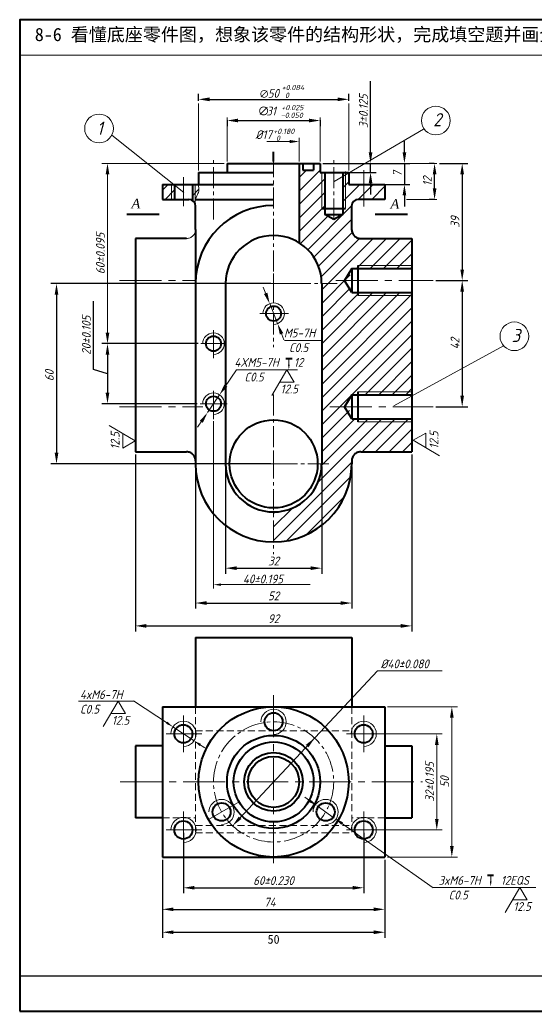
# Model space of a CAD drawing. Header units: millimetres. Extents: x 432 to 762, y 577 to 802.
# Drawn here: x 431.6 to 548.8, y 576.6 to 801.6 of the extents above; entities that cross this region are included whole.
import ezdxf

# ---------------------------------------------------------------- set-up
doc = ezdxf.new("R2010")
doc.units = ezdxf.units.MM
doc.header["$LTSCALE"] = 0.5
doc.linetypes.add('CENTER2', pattern=[28.575, 19.05, -3.175, 3.175, -3.175])
doc.linetypes.add('HIDDEN2', pattern=[4.7625, 3.175, -1.5875])
doc.layers.get('0').update_dxf_attribs({"lineweight": 40})
for name, color, linetype, lineweight in [('出图', 7, 'Continuous', 15), ('剖面线', 7, 'Continuous', 9), ('点画线', 7, 'CENTER2', 15), ('粗', 7, 'Continuous', 40), ('细线', 7, 'Continuous', 15)]:
    doc.layers.add(name, color=color, linetype=linetype, lineweight=lineweight)
doc.styles.add('数字', font='isocp.shx', dxfattribs={"oblique": 15, "height": 2})
doc.dimstyles.new('Copy of ISO-25', dxfattribs={"dimtxt": 2, "dimasz": 2.5, "dimexe": 1.25, "dimexo": 0.625, "dimtad": 2, "dimdec": 0, "dimtxsty": 'Standard', "dimcen": -0.09, "dimadec": 0, "dimazin": 0, "dimtfac": 1, "dimtdec": 0, "dimtmove": 0, "dimatfit": 1, "dimfxl": 0, "dimarcsym": 0})
doc.dimstyles.new('ISO-25', dxfattribs={"dimtxt": 2, "dimasz": 2.5, "dimexe": 1.25, "dimexo": 0.625, "dimtad": 1, "dimdec": 0, "dimtxsty": '数字', "dimcen": 2.5, "dimadec": 0, "dimazin": 0, "dimtfac": 1, "dimtdec": 0, "dimtmove": 0, "dimatfit": 3, "dimfxl": 0, "dimarcsym": 0})

# ---------------------------------------------------------------- blocks, each defined once
blk = doc.blocks.new('*D2')
at = {"layer": 'Defpoints', "color": 0, "linetype": 'Continuous', "lineweight": 15}
for p in [(463.94, 611.62), (514.41, 611.62), (514.41, 599.75)]:
    blk.add_point(p, dxfattribs=at)
at = {"layer": '出图', "color": 0, "linetype": 'Continuous', "lineweight": -2}
for p, q in [((463.94, 611), (463.94, 598.5)), ((514.41, 611), (514.41, 598.5)), ((466.44, 599.75), (511.91, 599.75))]:
    blk.add_line(p, q, dxfattribs=at)
at = {"layer": '出图', "color": 0, "linetype": 'Continuous', "lineweight": 15}
for points in [[(466.44, 600.17), (466.44, 599.34), (463.94, 599.75)], [(511.91, 600.17), (511.91, 599.34), (514.41, 599.75)]]:
    blk.add_solid(points, dxfattribs=at)
at = {"layer": '出图', "color": 0, "linetype": 'Continuous', "insert": (488.31, 601.38), "char_height": 2, "attachment_point": 5, "style": '数字'}
blk.add_mtext('74', dxfattribs=at)
blk = doc.blocks.new('*D3')
at = {"layer": 'Defpoints', "color": 0, "linetype": 'Continuous', "lineweight": 15}
for p in [(468.71, 617.76), (509.63, 617.76), (509.63, 604.64)]:
    blk.add_point(p, dxfattribs=at)
at = {"layer": '出图', "color": 0, "linetype": 'Continuous', "lineweight": -2}
for p, q in [((468.71, 617.13), (468.71, 603.39)), ((509.63, 617.13), (509.63, 603.39)), ((471.21, 604.64), (507.13, 604.64))]:
    blk.add_line(p, q, dxfattribs=at)
at = {"layer": '出图', "color": 0, "linetype": 'Continuous', "lineweight": 15}
for points in [[(471.21, 605.06), (471.21, 604.23), (468.71, 604.64)], [(507.13, 605.06), (507.13, 604.23), (509.63, 604.64)]]:
    blk.add_solid(points, dxfattribs=at)
at = {"layer": '出图', "color": 0, "linetype": 'Continuous', "insert": (489.15, 606.27), "char_height": 2, "attachment_point": 5, "style": '数字'}
blk.add_mtext('60%%P0.230', dxfattribs=at)
blk = doc.blocks.new('*D7')
at = {"layer": 'Defpoints', "color": 0, "linetype": 'Continuous', "lineweight": 15}
for p in [(499.74, 769.06), (500.43, 767.01), (511.18, 767.01)]:
    blk.add_point(p, dxfattribs=at)
at = {"layer": '出图', "color": 0, "linetype": 'Continuous', "lineweight": -2}
for p, q in [((511.18, 771.56), (511.18, 787.69)), ((500.37, 769.06), (512.43, 769.06)), ((511.18, 767.01), (511.18, 769.06)), ((501.05, 767.01), (512.43, 767.01)), ((511.18, 764.51), (511.18, 762.01))]:
    blk.add_line(p, q, dxfattribs=at)
at = {"layer": '出图', "color": 0, "linetype": 'Continuous', "lineweight": 15}
for points in [[(510.77, 771.56), (511.6, 771.56), (511.18, 769.06)], [(510.77, 764.51), (511.6, 764.51), (511.18, 767.01)]]:
    blk.add_solid(points, dxfattribs=at)
at = {"layer": '出图', "color": 0, "linetype": 'Continuous', "insert": (509.56, 780.88), "char_height": 2, "attachment_point": 5, "rotation": 90, "style": '数字'}
blk.add_mtext('3%%P0.125', dxfattribs=at)
blk = doc.blocks.new('*D8')
at = {"layer": 'Defpoints', "color": 0, "linetype": 'Continuous', "lineweight": 15}
for p in [(500.17, 769.06), (506.22, 764.29), (518.87, 764.29)]:
    blk.add_point(p, dxfattribs=at)
at = {"layer": '细线', "color": 0, "linetype": 'Continuous', "lineweight": -2}
for p, q in [((518.87, 771.56), (518.87, 774.06)), ((500.8, 769.06), (520.12, 769.06)), ((518.87, 769.06), (518.87, 764.29)), ((506.85, 764.29), (520.12, 764.29)), ((518.87, 761.79), (518.87, 759.29))]:
    blk.add_line(p, q, dxfattribs=at)
at = {"layer": '细线', "color": 0, "linetype": 'Continuous', "lineweight": 15}
for points in [[(518.46, 771.56), (519.29, 771.56), (518.87, 769.06)], [(518.46, 761.79), (519.29, 761.79), (518.87, 764.29)]]:
    blk.add_solid(points, dxfattribs=at)
at = {"layer": '细线', "color": 0, "linetype": 'Continuous', "insert": (517.25, 766.67), "char_height": 2, "attachment_point": 5, "rotation": 90, "style": '数字'}
blk.add_mtext('7', dxfattribs=at)
blk = doc.blocks.new('*D9')
at = {"layer": 'Defpoints', "color": 0, "linetype": 'Continuous', "lineweight": 15}
for p in [(526.21, 769.06), (525.38, 742.46), (531.99, 742.46)]:
    blk.add_point(p, dxfattribs=at)
at = {"layer": '出图', "color": 0, "linetype": 'Continuous', "lineweight": -2}
for p, q in [((526.84, 769.06), (533.24, 769.06)), ((531.99, 766.56), (531.99, 744.96)), ((526, 742.46), (533.24, 742.46))]:
    blk.add_line(p, q, dxfattribs=at)
at = {"layer": '出图', "color": 0, "linetype": 'Continuous', "lineweight": 15}
for points in [[(531.57, 766.56), (532.4, 766.56), (531.99, 769.06)], [(531.57, 744.96), (532.4, 744.96), (531.99, 742.46)]]:
    blk.add_solid(points, dxfattribs=at)
at = {"layer": '出图', "color": 0, "linetype": 'Continuous', "insert": (530.36, 755.76), "char_height": 2, "attachment_point": 5, "rotation": 90, "style": '数字'}
blk.add_mtext('39', dxfattribs=at)
blk = doc.blocks.new('*D10')
at = {"layer": 'Defpoints', "color": 0, "linetype": 'Continuous', "lineweight": 15}
for p in [(525.38, 742.46), (525.38, 713.82), (531.99, 713.82)]:
    blk.add_point(p, dxfattribs=at)
at = {"layer": '出图', "color": 0, "linetype": 'Continuous', "lineweight": -2}
for p, q in [((526, 742.46), (533.24, 742.46)), ((531.99, 739.96), (531.99, 716.32)), ((526, 713.82), (533.24, 713.82))]:
    blk.add_line(p, q, dxfattribs=at)
at = {"layer": '出图', "color": 0, "linetype": 'Continuous', "lineweight": 15}
for points in [[(531.57, 739.96), (532.4, 739.96), (531.99, 742.46)], [(531.57, 716.32), (532.4, 716.32), (531.99, 713.82)]]:
    blk.add_solid(points, dxfattribs=at)
at = {"layer": '出图', "color": 0, "linetype": 'Continuous', "insert": (530.36, 728.14), "char_height": 2, "attachment_point": 5, "rotation": 90, "style": '数字'}
blk.add_mtext('42', dxfattribs=at)
blk = doc.blocks.new('*D11')
at = {"layer": 'Defpoints', "color": 0, "linetype": 'Continuous', "lineweight": 15}
for p in [(478.26, 700.86), (500.09, 700.86), (500.09, 677.18)]:
    blk.add_point(p, dxfattribs=at)
at = {"layer": '出图', "color": 0, "linetype": 'Continuous', "lineweight": -2}
for p, q in [((478.26, 700.24), (478.26, 675.93)), ((500.09, 700.24), (500.09, 675.93)), ((480.76, 677.18), (497.59, 677.18))]:
    blk.add_line(p, q, dxfattribs=at)
at = {"layer": '出图', "color": 0, "linetype": 'Continuous', "lineweight": 15}
for points in [[(480.76, 677.6), (480.76, 676.77), (478.26, 677.18)], [(497.59, 677.6), (497.59, 676.77), (500.09, 677.18)]]:
    blk.add_solid(points, dxfattribs=at)
at = {"layer": '出图', "color": 0, "linetype": 'Continuous', "insert": (489.17, 678.81), "char_height": 2, "attachment_point": 5, "style": '数字'}
blk.add_mtext('32', dxfattribs=at)
blk = doc.blocks.new('*D12')
at = {"layer": 'Defpoints', "color": 0, "linetype": 'Continuous', "lineweight": 15}
for p in [(471.44, 700.86), (506.91, 700.86), (506.91, 669.27)]:
    blk.add_point(p, dxfattribs=at)
at = {"layer": '出图', "color": 0, "linetype": 'Continuous', "lineweight": -2}
for p, q in [((471.44, 700.24), (471.44, 668.02)), ((506.91, 700.24), (506.91, 668.02)), ((473.94, 669.27), (504.41, 669.27))]:
    blk.add_line(p, q, dxfattribs=at)
at = {"layer": '出图', "color": 0, "linetype": 'Continuous', "lineweight": 15}
for points in [[(473.94, 669.68), (473.94, 668.85), (471.44, 669.27)], [(504.41, 669.68), (504.41, 668.85), (506.91, 669.27)]]:
    blk.add_solid(points, dxfattribs=at)
at = {"layer": '出图', "color": 0, "linetype": 'Continuous', "insert": (489.17, 670.89), "char_height": 2, "attachment_point": 5, "style": '数字'}
blk.add_mtext('52', dxfattribs=at)
blk = doc.blocks.new('*D13')
at = {"layer": 'Defpoints', "color": 0, "linetype": 'Continuous', "lineweight": 15}
for p in [(457.8, 703.59), (520.55, 703.59), (520.55, 664.08)]:
    blk.add_point(p, dxfattribs=at)
at = {"layer": '出图', "color": 0, "linetype": 'Continuous', "lineweight": -2}
for p, q in [((457.8, 702.96), (457.8, 662.83)), ((520.55, 702.96), (520.55, 662.83)), ((460.3, 664.08), (518.05, 664.08))]:
    blk.add_line(p, q, dxfattribs=at)
at = {"layer": '出图', "color": 0, "linetype": 'Continuous', "lineweight": 15}
for points in [[(460.3, 664.5), (460.3, 663.66), (457.8, 664.08)], [(518.05, 664.5), (518.05, 663.66), (520.55, 664.08)]]:
    blk.add_solid(points, dxfattribs=at)
at = {"layer": '出图', "color": 0, "linetype": 'Continuous', "insert": (489.17, 665.71), "char_height": 2, "attachment_point": 5, "style": '数字'}
blk.add_mtext('92', dxfattribs=at)
blk = doc.blocks.new('*D14')
at = {"layer": 'Defpoints', "color": 0, "linetype": 'Continuous', "lineweight": 15}
for p in [(472.68, 728.14), (451.46, 714.5), (472.47, 714.5)]:
    blk.add_point(p, dxfattribs=at)
at = {"layer": '出图', "color": 0, "linetype": 'Continuous', "lineweight": -2}
for p, q in [((448.27, 722.28), (448.27, 737.81)), ((472.06, 728.14), (450.21, 728.14)), ((451.46, 725.64), (451.46, 717)), ((451.46, 721.32), (448.27, 722.28)), ((471.85, 714.5), (450.21, 714.5))]:
    blk.add_line(p, q, dxfattribs=at)
at = {"layer": '出图', "color": 0, "linetype": 'Continuous', "lineweight": 15}
for points in [[(451.04, 725.64), (451.88, 725.64), (451.46, 728.14)], [(451.04, 717), (451.88, 717), (451.46, 714.5)]]:
    blk.add_solid(points, dxfattribs=at)
at = {"layer": '出图', "color": 0, "linetype": 'Continuous', "insert": (446.65, 730.04), "char_height": 2, "attachment_point": 5, "rotation": 90, "style": '数字'}
blk.add_mtext('20%%P0.105', dxfattribs=at)
blk = doc.blocks.new('*D15')
at = {"layer": 'Defpoints', "color": 0, "linetype": 'Continuous', "lineweight": 15}
for p in [(489.17, 741.78), (439.88, 700.86), (489.17, 700.86)]:
    blk.add_point(p, dxfattribs=at)
at = {"layer": '出图', "color": 0, "linetype": 'Continuous', "lineweight": -2}
for p, q in [((488.55, 741.78), (438.63, 741.78)), ((439.88, 739.28), (439.88, 703.36)), ((488.55, 700.86), (438.63, 700.86))]:
    blk.add_line(p, q, dxfattribs=at)
at = {"layer": '出图', "color": 0, "linetype": 'Continuous', "lineweight": 15}
for points in [[(439.47, 739.28), (440.3, 739.28), (439.88, 741.78)], [(439.47, 703.36), (440.3, 703.36), (439.88, 700.86)]]:
    blk.add_solid(points, dxfattribs=at)
at = {"layer": '出图', "color": 0, "linetype": 'Continuous', "insert": (438.26, 720.9), "char_height": 2, "attachment_point": 5, "rotation": 90, "style": '数字'}
blk.add_mtext('60', dxfattribs=at)
blk = doc.blocks.new('*D27')
at = {"layer": 'Defpoints', "color": 0, "lineweight": 15}
for p in [(506.22, 783.59), (472.12, 782.64), (506.22, 782.64)]:
    blk.add_point(p, dxfattribs=at)
at = {"layer": '剖面线', "color": 0, "lineweight": -2}
for p, q in [((472.12, 783.27), (472.12, 784.84)), ((474.62, 783.59), (503.72, 783.59)), ((506.22, 783.27), (506.22, 784.84))]:
    blk.add_line(p, q, dxfattribs=at)
at = {"layer": '剖面线', "color": 0, "lineweight": 15}
for points in [[(474.62, 784.01), (474.62, 783.17), (472.12, 783.59)], [(503.72, 784.01), (503.72, 783.17), (506.22, 783.59)]]:
    blk.add_solid(points, dxfattribs=at)
blk = doc.blocks.new('*D28')
at = {"layer": 'Defpoints', "color": 0, "lineweight": 15}
for p in [(478.6, 779.47), (499.74, 779.47), (499.74, 778.78)]:
    blk.add_point(p, dxfattribs=at)
at = {"layer": '剖面线', "color": 0, "lineweight": -2}
for p, q in [((478.6, 778.85), (478.6, 777.53)), ((481.1, 778.78), (497.24, 778.78)), ((499.74, 778.85), (499.74, 777.53))]:
    blk.add_line(p, q, dxfattribs=at)
at = {"layer": '剖面线', "color": 0, "lineweight": 15}
for points in [[(481.1, 779.2), (481.1, 778.37), (478.6, 778.78)], [(497.24, 779.2), (497.24, 778.37), (499.74, 778.78)]]:
    blk.add_solid(points, dxfattribs=at)
blk = doc.blocks.new('*D29')
at = {"layer": 'Defpoints', "color": 0, "lineweight": 15}
for p in [(525.72, 769.06), (526.21, 769.06), (526.21, 760.88), (463.94, 599.75), (514.41, 599.75), (514.41, 594.55)]:
    blk.add_point(p, dxfattribs=at)
at = {"layer": '剖面线', "color": 0, "lineweight": -2}
for p, q in [((525.59, 769.06), (524.47, 769.06)), ((525.72, 763.38), (525.72, 766.56)), ((525.59, 760.88), (524.47, 760.88))]:
    blk.add_line(p, q, dxfattribs=at)
at = {"layer": '剖面线', "color": 0, "lineweight": 15}
for points in [[(525.31, 766.56), (526.14, 766.56), (525.72, 769.06)], [(525.31, 763.38), (526.14, 763.38), (525.72, 760.88)]]:
    blk.add_solid(points, dxfattribs=at)
at = {"layer": '细线', "color": 0, "lineweight": -2}
for p, q in [((463.94, 599.13), (463.94, 593.3)), ((514.41, 599.13), (514.41, 593.3)), ((466.44, 594.55), (511.91, 594.55))]:
    blk.add_line(p, q, dxfattribs=at)
at = {"layer": '细线', "color": 0, "lineweight": 15}
for points in [[(466.44, 594.97), (466.44, 594.13), (463.94, 594.55)], [(511.91, 594.97), (511.91, 594.13), (514.41, 594.55)]]:
    blk.add_solid(points, dxfattribs=at)
at = {"layer": '细线', "color": 0, "lineweight": 15, "insert": (489.17, 592.93), "char_height": 2, "attachment_point": 5}
blk.add_mtext('50', dxfattribs=at)

msp = doc.modelspace()

# ---------------------------------------------------------------- hatches: boundary and pattern name
at = {"layer": '剖面线', "linetype": 'Continuous'}
h = msp.add_hatch(dxfattribs=at)
h.set_pattern_fill('ANSI31', color=256, scale=0.682, style=0)
h.set_pattern_definition([(45, (349.9175, 437.0553), (-1.531134, 1.531134), [])])
h.paths.add_polyline_path([(500.77, 758.83), (500.43, 758.83), (500.43, 767.01), (499.74, 767.01), (499.74, 769.06), (498.24, 769.06), (498.24, 767.54), (495.82, 767.54), (495.82, 769.06), (494.97, 769.06), (494.97, 751.03, -0.241587), (500.06, 742.46), (506.22, 742.46), (506.91, 745.19), (508.27, 745.19), (508.27, 745.87), (520.55, 745.87), (520.55, 752.01), (508.94, 752.01, -0.414214), (506.89, 754.06), (506.89, 760.88), (514.41, 760.88), (514.41, 764.29), (506.22, 764.29), (506.22, 766.85), (505.2, 766.25), (505.2, 758.83), (504.86, 758.83), (504.86, 757.47), (502.98, 756.78), (500.77, 757.47)])
h.paths.add_polyline_path([(520.55, 710.41), (508.27, 710.41), (508.27, 711.09), (506.91, 711.09), (506.22, 713.82), (500.09, 713.82), (500.09, 700.86, -0.414214), (489.17, 689.95), (489.17, 683.13, 0.414214), (506.91, 700.86), (506.91, 701.54, -0.414214), (508.95, 703.59), (520.55, 703.59)])
h.paths.add_polyline_path([(520.55, 739.05), (508.27, 739.05), (508.27, 739.73), (506.91, 739.73), (506.22, 742.46), (500.06, 742.46, -0.015636), (500.09, 741.78), (500.09, 713.82), (506.22, 713.82), (506.91, 716.55), (508.27, 716.55), (508.27, 717.23), (520.55, 717.23)])
h.paths.add_polyline_path([(520.55, 717.23), (508.27, 717.23), (508.27, 716.55), (520.55, 716.55)])
h.paths.add_polyline_path([(520.55, 711.09), (508.27, 711.09), (508.27, 710.41), (520.55, 710.41)], flags=17)
h.paths.add_polyline_path([(520.55, 739.73), (508.27, 739.73), (508.27, 739.05), (520.55, 739.05)], flags=17)
h.paths.add_polyline_path([(520.55, 745.87), (508.27, 745.87), (508.27, 745.19), (520.55, 745.19)])
h.paths.add_polyline_path([(500.77, 767.01), (500.43, 767.01), (500.43, 758.83), (500.77, 758.83)], flags=17)
h.paths.add_polyline_path([(505.2, 766.25), (504.86, 766.05), (504.86, 758.83), (505.2, 758.83)], flags=16)
h = msp.add_hatch(dxfattribs=at)
h.set_pattern_fill('ANSI31', color=256, scale=0.6, style=0)
h.paths.add_polyline_path([(466.02, 764.29), (463.94, 764.29), (463.94, 760.88), (466.02, 760.88)])
h.paths.add_polyline_path([(466.02, 760.88), (466.67, 760.88), (466.67, 764.29), (466.02, 764.29)])
edge = h.paths.add_edge_path()
edge.add_arc((469.95, 759.38), 1.5, 28.8223, 57.5484, ccw=False)
edge.add_spline(control_points=[(471.27, 760.1), (471.3, 760.27), (471.33, 760.43), (471.37, 760.59)], knot_values=[4.151085, 4.151085, 4.151085, 4.151085, 4.656005, 4.656005, 4.656005, 4.656005], degree=3, periodic=0)
edge.add_line((471.37, 760.59), (471.37, 764.29))
edge.add_line((471.37, 764.29), (470.76, 764.29))
edge.add_line((470.76, 764.29), (470.76, 760.64))
edge = h.paths.add_edge_path()
edge.add_spline(control_points=[(471.37, 760.59), (471.47, 760.97), (471.7, 761.71), (472.4, 762.86), (472.15, 763.76), (471.97, 764.29)], knot_values=[0.282283, 0.282283, 0.282283, 0.282283, 1.456681, 2.578419, 4.151085, 4.151085, 4.151085, 4.151085], degree=3, periodic=0)
edge.add_line((471.97, 764.29), (471.37, 764.29))
edge.add_line((471.37, 764.29), (471.37, 760.59))

# ---------------------------------------------------------------- linework, layer by layer
msp.add_lwpolyline([(431.55, 576.64), (761.55, 576.64), (761.55, 801.64), (431.55, 801.64)], close=True)
at = {"layer": '出图', "linetype": 'Continuous'}
for p, q in [((472.12, 767.44), (472.12, 782.64)), ((506.22, 767.44), (506.22, 782.64)), ((478.6, 769.49), (478.6, 779.47)), ((499.74, 769.49), (499.74, 779.47)), ((502.92, 764.91), (523.22, 776.83)), ((452.43, 775.47), (468.78, 762.41)), ((493.27, 774.01), (487.61, 774.01)), ((494.97, 769.49), (494.97, 774.87)), ((477.98, 769.06), (450.21, 769.06)), ((501.02, 769.06), (526.21, 769.06)), ((451.46, 766.56), (451.46, 730.64)), ((519.35, 760.88), (526.21, 760.88)), ((472.06, 728.14), (450.21, 728.14)), ((491.63, 728.86), (500.35, 728.86)), ((516.45, 714.03), (541.38, 727.68)), ((492.64, 723.4), (492.64, 724.76)), ((480.76, 722.21), (494.57, 722.21)), ((492.21, 722.21), (488.77, 716.39)), ((493.84, 719.39), (492.21, 722.21)), ((490.59, 719.39), (493.84, 719.39)), ((457.73, 706.05), (451.81, 709.56)), ((475.53, 710.55), (475.53, 672.59)), ((454.91, 707.68), (454.91, 704.42)), ((523.7, 707.83), (520.89, 706.21)), ((523.7, 704.58), (523.7, 707.83)), ((454.91, 704.42), (457.73, 706.05)), ((520.89, 706.21), (526.83, 702.69)), ((477.24, 673.44), (497.48, 673.44)), ((457.33, 647.01), (444.86, 647.01)), ((453.92, 647.01), (450.51, 641.26)), ((455.54, 644.19), (453.92, 647.01)), ((457.4, 647.07), (465.3, 641.84)), ((452.29, 644.19), (455.54, 644.19)), ((515.03, 645.72), (530.89, 645.72)), ((529.64, 643.22), (529.64, 614.12)), ((471.1, 638), (466.33, 641.16)), ((510.26, 639.58), (527.47, 639.58)), ((472.13, 637.32), (473.55, 636.38)), ((526.22, 637.08), (526.22, 620.26)), ((481.32, 624.14), (474.41, 620.15)), ((497.64, 624.21), (496.25, 625.19)), ((499.03, 623.23), (502.94, 620.47)), ((525.42, 604.62), (504.33, 619.49)), ((510.38, 617.76), (527.47, 617.76)), ((515.03, 611.62), (530.89, 611.62)), ((538.46, 606.12), (538.46, 607.47)), ((525.24, 604.74), (548.71, 604.74)), ((545.09, 604.74), (541.71, 599.04)), ((546.71, 601.93), (545.09, 604.74)), ((543.46, 601.93), (546.71, 601.93))]:
    msp.add_line(p, q, dxfattribs=at)
at = {"layer": '出图', "linetype": 'CENTER2', "ltscale": 0.5}
for p, q in [((489.17, 770.72), (489.17, 727.37)), ((489.17, 716.57), (489.17, 680.37))]:
    msp.add_line(p, q, dxfattribs=at)
at = {"layer": '出图', "linetype": 'CENTER2'}
for p, q in [((454.17, 742.46), (471.45, 742.46)), ((503.3, 742.46), (525.38, 742.46)), ((486.06, 734.96), (492.54, 734.96)), ((475.53, 731.17), (475.53, 724.84)), ((472.68, 728.14), (477.95, 728.14)), ((454.17, 713.82), (473.1, 713.82)), ((472.47, 714.5), (478.66, 714.5)), ((501.92, 713.82), (525.38, 713.82)), ((489.17, 648.35), (489.17, 609.54)), ((468.71, 643.75), (468.71, 635.44)), ((509.63, 643.75), (509.63, 635.44)), ((464.81, 639.58), (472.86, 639.58)), ((505.73, 639.58), (513.78, 639.58)), ((454.36, 628.67), (522.95, 628.67)), ((468.71, 621.93), (468.71, 613.62)), ((509.63, 621.93), (509.63, 613.62)), ((464.81, 617.76), (472.86, 617.76)), ((505.73, 617.76), (513.78, 617.76))]:
    msp.add_line(p, q, dxfattribs=at)
at = {"layer": '出图', "linetype": 'HIDDEN2'}
for p, q in [((471.44, 645.72), (471.44, 640.26)), ((506.91, 645.72), (506.91, 640.26)), ((471.44, 640.26), (471.44, 617.08)), ((471.44, 640.26), (506.91, 640.26)), ((506.91, 640.26), (506.91, 617.08)), ((463.94, 620.49), (471.44, 620.49)), ((471.44, 618.78), (506.91, 618.78)), ((514.41, 620.49), (506.91, 620.49)), ((471.44, 617.08), (506.91, 617.08))]:
    msp.add_line(p, q, dxfattribs=at)
at = {"layer": '出图', "linetype": 'Continuous'}
for centre in [(526, 778.77), (449.54, 776.98), (543.84, 729.81)]:
    msp.add_circle(centre, 3.26, dxfattribs=at)
at = {"layer": '出图', "linetype": 'CENTER2', "ltscale": 0.5}
msp.add_circle((489.17, 628.67), 13.64, dxfattribs=at)
at = {"layer": '出图', "linetype": 'CENTER2'}
msp.add_arc((469.41, 754.06), 2.05, 270, 0, dxfattribs=at)
at = {"layer": '出图', "linetype": 'Continuous'}
for centre, radius in [((489.17, 734.96), 2.44), ((475.53, 728.14), 2.44), ((475.53, 714.5), 2.44), ((489.17, 642.31), 2.86), ((468.71, 639.58), 2.86), ((509.63, 639.58), 2.86), ((477.36, 621.85), 2.86), ((500.99, 621.85), 2.86), ((468.71, 617.76), 2.86), ((509.63, 617.76), 2.86)]:
    msp.add_arc(centre, radius, 270, 180, dxfattribs=at)
for points in [[(492.84, 774.37), (492.84, 773.66), (494.97, 774.01)], [(492.44, 723.4), (492.84, 723.4), (492.64, 722.21)], [(477.24, 673.72), (477.24, 673.16), (475.53, 673.44)], [(465.06, 642.34), (464.75, 641.87), (466.33, 641.16)], [(472.68, 637.3), (472.36, 636.82), (471.1, 638)], [(497.43, 624.79), (497.02, 624.21), (498.97, 623.28)], [(504.95, 619.49), (504.54, 618.91), (503.01, 620.43)], [(538.26, 606.12), (538.66, 606.12), (538.46, 604.93)]]:
    msp.add_solid(points, dxfattribs=at)
at = {"layer": '出图', "linetype": 'Continuous', "lineweight": 15}
for points in [[(451.04, 766.56), (451.88, 766.56), (451.46, 769.06)], [(451.04, 730.64), (451.88, 730.64), (451.46, 728.14)], [(529.22, 643.22), (530.06, 643.22), (529.64, 645.72)], [(525.81, 637.08), (526.64, 637.08), (526.22, 639.58)], [(525.81, 620.26), (526.64, 620.26), (526.22, 617.76)], [(529.22, 614.12), (530.06, 614.12), (529.64, 611.62)]]:
    msp.add_solid(points, dxfattribs=at)
at = {"layer": '剖面线', "lineweight": 15}
msp.add_open_spline([(471.97, 764.29), (472.15, 763.76), (472.4, 762.86), (471.61, 761.55), (471.37, 760.65), (471.27, 760.1)], degree=3, knots=[0.282283, 0.282283, 0.282283, 0.282283, 1.854949, 2.976687, 4.656005, 4.656005, 4.656005, 4.656005], dxfattribs=at)
at = {"layer": '点画线', "linetype": 'CENTER2', "ltscale": 0.5}
for p, q in [((475.53, 756.29), (475.53, 770.23)), ((502.81, 756.29), (502.81, 770.23)), ((471.45, 741.78), (503.61, 741.78)), ((475.53, 700.86), (502.05, 700.86))]:
    msp.add_line(p, q, dxfattribs=at)
at = {"layer": '点画线'}
for p, q in [((509.63, 759.29), (509.63, 767.48)), ((468.71, 759.36), (468.71, 765.96)), ((487.55, 739.09), (486.82, 740.95)), ((488.28, 737.23), (490.06, 732.69)), ((490.79, 730.83), (491.52, 728.97)), ((478.02, 718.17), (480.76, 722.21)), ((474.16, 712.48), (476.9, 716.52)), ((473.04, 710.83), (471.92, 709.17))]:
    msp.add_line(p, q, dxfattribs=at)
at = {"layer": '点画线', "linetype": 'CENTER2'}
msp.add_line((475.53, 717.44), (475.53, 710.97), dxfattribs=at)
at = {"layer": '点画线'}
for points in [[(487.76, 739.71), (486.98, 739.41), (488.28, 737.23)], [(491.36, 730.52), (490.59, 730.21), (490.06, 732.69)], [(477.96, 718.82), (478.65, 718.35), (476.9, 716.52)], [(472.42, 710.65), (473.11, 710.18), (474.16, 712.48)]]:
    msp.add_solid(points, dxfattribs=at)
at = {"layer": '粗', "linetype": 'Continuous'}
for p, q in [((489.17, 769.49), (489.17, 771.71)), ((495.82, 769.06), (495.82, 767.54)), ((495.82, 767.54), (498.24, 767.54)), ((498.24, 769.06), (498.24, 767.54)), ((500.77, 767.01), (500.77, 757.47)), ((504.86, 767.01), (504.86, 757.47)), ((466.67, 764.29), (466.67, 760.88)), ((470.76, 764.29), (470.76, 760.64)), ((455.87, 757.52), (463.19, 757.52)), ((502.81, 756.29), (500.77, 757.47)), ((504.86, 757.47), (502.81, 756.29)), ((512.23, 757.52), (519.54, 757.52)), ((471.45, 754.06), (471.45, 701.54)), ((469.41, 752.01), (457.8, 752.01)), ((508.94, 752.01), (520.55, 752.01)), ((506.91, 745.19), (505.27, 742.46)), ((506.91, 745.19), (520.55, 745.19)), ((506.91, 739.73), (505.27, 742.46)), ((506.91, 739.73), (520.55, 739.73)), ((491.93, 724.76), (493.35, 724.76)), ((506.91, 716.55), (505.27, 713.82)), ((506.91, 716.55), (520.55, 716.55)), ((506.91, 711.09), (505.27, 713.82)), ((506.91, 711.09), (520.55, 711.09)), ((457.8, 703.59), (469.4, 703.59)), ((508.95, 703.59), (520.55, 703.59)), ((471.44, 661.41), (506.91, 661.41)), ((471.44, 661.41), (471.44, 645.72)), ((506.91, 661.41), (506.91, 645.72)), ((463.94, 645.72), (514.41, 645.72)), ((463.94, 645.72), (463.94, 611.62)), ((514.41, 645.72), (514.41, 611.62)), ((457.8, 636.85), (457.8, 620.49)), ((457.8, 636.85), (457.8, 620.49)), ((463.94, 636.85), (457.8, 636.85)), ((514.41, 636.85), (520.55, 636.85)), ((520.55, 636.85), (520.55, 620.49)), ((463.94, 620.49), (457.8, 620.49)), ((514.41, 620.49), (520.55, 620.49)), ((463.94, 611.62), (514.41, 611.62)), ((537.77, 607.47), (539.06, 607.47))]:
    msp.add_line(p, q, dxfattribs=at)
at = {"layer": '粗'}
for p, q in [((478.6, 769.06), (499.74, 769.06)), ((478.6, 769.06), (478.6, 767.01)), ((494.97, 769.06), (494.97, 751.03)), ((499.74, 769.06), (499.74, 767.01)), ((472.12, 767.01), (489.17, 767.01)), ((472.12, 767.01), (472.12, 764.29)), ((499.74, 767.01), (506.22, 767.01)), ((506.22, 767.01), (506.22, 764.29)), ((463.94, 764.29), (489.17, 764.29)), ((463.94, 764.29), (463.94, 760.88)), ((506.22, 764.29), (514.41, 764.29)), ((514.41, 764.29), (514.41, 760.88)), ((463.94, 760.88), (469.95, 760.88)), ((471.45, 760.88), (489.17, 760.88)), ((514.41, 760.88), (508.39, 760.88)), ((471.45, 754.06), (471.45, 759.38)), ((500.12, 758.83), (505.47, 758.83)), ((500.77, 757.47), (504.86, 757.47)), ((457.8, 752.01), (457.8, 703.59)), ((520.55, 752.01), (520.55, 703.59)), ((506.91, 745.19), (506.91, 739.73)), ((508.27, 745.87), (508.27, 739.05)), ((478.26, 741.78), (478.26, 700.86)), ((500.09, 741.78), (500.09, 700.86)), ((506.91, 716.55), (506.91, 711.09)), ((508.27, 717.23), (508.27, 710.41)), ((471.44, 701.54), (471.44, 700.86)), ((506.91, 701.54), (506.91, 700.86))]:
    msp.add_line(p, q, dxfattribs=at)
at = {"layer": '粗', "linetype": 'CENTER2'}
msp.add_line((506.89, 759.38), (506.89, 754.06), dxfattribs=at)
at = {"layer": '粗', "lineweight": 30}
msp.add_line((431.55, 584.64), (761.55, 584.64), dxfattribs=at)
at = {"layer": '粗', "linetype": 'Continuous'}
for centre, radius in [((489.17, 734.96), 1.71), ((489.17, 700.86), 10), ((489.17, 628.67), 17.05), ((489.17, 642.31), 2.05), ((468.71, 639.58), 2.05), ((509.63, 639.58), 2.05), ((489.17, 628.67), 10.57), ((489.17, 628.67), 9.07), ((489.17, 628.67), 6.65), ((489.17, 628.67), 5.8), ((477.36, 621.85), 2.05), ((500.99, 621.85), 2.05), ((468.71, 617.76), 2.05), ((509.63, 617.76), 2.05)]:
    msp.add_circle(centre, radius, dxfattribs=at)
at = {"layer": '粗'}
for centre in [(475.53, 728.14), (475.53, 714.5)]:
    msp.add_circle(centre, 1.71, dxfattribs=at)
at = {"layer": '粗', "linetype": 'Continuous'}
for centre, start, end in [((469.95, 759.38), 0, 90), ((508.39, 759.38), 90, 180)]:
    msp.add_arc(centre, 1.5, start, end, dxfattribs=at)
at = {"layer": '粗'}
for centre, radius, start, end in [((489.17, 741.78), 17.73, 90, 180), ((489.17, 741.78), 10.91, 0, 180), ((489.17, 700.86), 17.73, 180, 0), ((489.17, 700.86), 10.91, 180, 0)]:
    msp.add_arc(centre, radius, start, end, dxfattribs=at)
at = {"layer": '粗', "linetype": 'CENTER2'}
for centre, start, end in [((508.94, 754.06), 180, 270), ((469.4, 701.54), 0, 90), ((508.95, 701.54), 90, 180)]:
    msp.add_arc(centre, 2.05, start, end, dxfattribs=at)
at = {"layer": '细线'}
for p, q in [((431.55, 793.64), (761.55, 793.64)), ((431.55, 793.64), (541.55, 793.64)), ((541.55, 793.64), (651.55, 793.64)), ((489.17, 744.05), (489.17, 738.83)), ((486.67, 741.78), (492.81, 741.78)), ((489.17, 703.13), (489.17, 697.91)), ((486.67, 700.86), (492.81, 700.86)), ((481.22, 620.17), (512.74, 653.87)), ((512.74, 653.87), (527.48, 653.87))]:
    msp.add_line(p, q, dxfattribs=at)
at = {"layer": '细线', "linetype": 'Continuous'}
for p, q in [((500.12, 758.83), (500.12, 767.01)), ((505.47, 758.83), (505.47, 767.23)), ((466.02, 760.88), (466.02, 764.29)), ((471.37, 760.59), (471.37, 764.29)), ((508.27, 745.87), (520.55, 745.87)), ((508.27, 739.05), (520.55, 739.05)), ((508.27, 717.23), (520.55, 717.23)), ((508.27, 710.41), (520.55, 710.41))]:
    msp.add_line(p, q, dxfattribs=at)
at = {"layer": '细线'}
for points in [[(496.48, 637.09), (497.09, 636.52), (498.49, 638.63)], [(481.26, 620.82), (481.87, 620.25), (479.86, 618.71)]]:
    msp.add_solid(points, dxfattribs=at)

# ---------------------------------------------------------------- texts
at = {"insert": (434.96, 799.81), "char_height": 3, "attachment_point": 1}
msp.add_mtext('{\\fSimHei|b0|i0|c134|p2;8-6 看懂底座零件图，想象该零件的结构形状，完成填空题并画全左视图和\\fTimes New Roman|b0|i1|c0|p18;A-A\\fSimHei|b0|i0|c134|p2;断面图}', dxfattribs=at)
at = {"layer": '出图', "linetype": 'Continuous'}
for height, p in [(1.71, (485.87, 783.94)), (2, (485.55, 779.93))]:
    msp.add_text('∅', height=height, dxfattribs=at).set_placement(p)
at = {"layer": '出图', "linetype": 'Continuous', "style": '数字', "oblique": 15}
for s, p in [('50', (487.84, 783.94)), ('31', (487.53, 779.93))]:
    msp.add_text(s, height=2, dxfattribs=at).set_placement(p)
at = {"layer": '出图', "linetype": 'Continuous', "attachment_point": 5, "style": '数字'}
for s, insert, char_height in [('+0.084', (493.57, 786.28), 1.2), ('0', (492.2, 784.5), 1.2), ('+0.025', (493.43, 781.73), 1.2), ('-0.050', (493.3, 779.97), 1.2), ('%%c17', (486.92, 775.57), 2), ('+0.180', (491.49, 776.33), 1.2), ('0', (490.17, 774.76), 1.2), ('40%%P0.195', (486.75, 674.72), 2)]:
    msp.add_mtext(s, dxfattribs=dict(at, insert=insert, char_height=char_height))
at = {"layer": '出图', "linetype": 'Continuous', "attachment_point": 1, "style": '数字'}
for s, insert, char_height, width in [('1', (449.03, 778.54), 3, 18.433), ('2', (525.4, 780.46), 3, 18.433), ('M5-7H\\P C0.5', (491.52, 731.57), 2, 16.0691), ('3', (543.24, 731.49), 3, 18.433), ('4XM5-7H   12\\P  C0.5', (480.27, 724.89), 2, 16.0691), ('12.5', (490.74, 718.86), 2, 6.2157), ('4xM6-7H\\PC0.5', (445.21, 649.5), 2, 16.0691), ('12.5', (452.44, 643.65), 2, 6.2157), ('3xM6-7H    12EQS\\P  C0.5', (526.61, 607.32), 2, 26.5025), ('12.5', (543.61, 601.39), 2, 6.2157)]:
    msp.add_mtext(s, dxfattribs=dict(at, insert=insert, char_height=char_height, width=width))
at = {"layer": '出图', "linetype": 'Continuous', "char_height": 2, "attachment_point": 5, "rotation": 90, "style": '数字'}
for s, insert in [('12', (524.08, 764.97)), ('60%%P0.095', (449.84, 748.6)), ('32%%p0.195', (524.6, 628.67)), ('50', (528.01, 628.67))]:
    msp.add_mtext(s, dxfattribs=dict(at, insert=insert))
at = {"layer": '出图', "linetype": 'Continuous', "char_height": 2.2, "width": 11.0743, "attachment_point": 1}
for insert in [(456.88, 761.03), (515.68, 760.94)]:
    msp.add_mtext('{\\fTimes New Roman|b0|i1|c0|p18;A}', dxfattribs=dict(at, insert=insert))
at = {"layer": '出图', "linetype": 'Continuous', "char_height": 2, "width": 6.2157, "attachment_point": 1, "rotation": 90, "style": '数字'}
for insert in [(452.19, 704.12), (524.57, 704.27)]:
    msp.add_mtext('12.5', dxfattribs=dict(at, insert=insert))
at = {"layer": '细线', "insert": (513.47, 656.46), "char_height": 2, "width": 20.8758, "attachment_point": 1, "style": '数字'}
msp.add_mtext('%%c40%%p0.080', dxfattribs=at)

# ---------------------------------------------------------------- dimensions: what is measured, and where the dimension line sits
at = {"layer": '出图', "linetype": 'Continuous'}
dim = msp.add_linear_dim(base=(511.18, 767.01), p1=(499.74, 769.06), p2=(500.43, 767.01), angle=90, text='3%%P0.125', dimstyle='ISO-25', dxfattribs=at)
dim.commit()
dim.dimension.update_dxf_attribs({"geometry": '*D7', "text_midpoint": (511.18, 780.88), "dimtype": 160})
dim = msp.add_linear_dim(base=(531.99, 742.46), p1=(526.21, 769.06), p2=(525.38, 742.46), angle=90, text='39', dimstyle='ISO-25', dxfattribs=at)
dim.commit()
dim.dimension.update_dxf_attribs({"geometry": '*D9', "text_midpoint": (530.36, 755.76)})
at = {"layer": '出图', "linetype": 'Continuous', "ltscale": 0.5}
dim = msp.add_linear_dim(base=(439.88, 700.86), p1=(489.17, 741.78), p2=(489.17, 700.86), angle=90, text='60', dimstyle='ISO-25', dxfattribs=at)
dim.commit()
dim.dimension.update_dxf_attribs({"geometry": '*D15', "text_midpoint": (439.88, 720.9), "dimtype": 160})
at = {"layer": '出图', "linetype": 'Continuous'}
for base, p1, p2, text, picture, middle in [((531.99, 713.82), (525.38, 742.46), (525.38, 713.82), '42', '*D10', (530.36, 728.14)), ((451.46, 714.5), (472.68, 728.14), (472.47, 714.5), '20%%P0.105', '*D14', (446.65, 722.9))]:
    dim = msp.add_linear_dim(base=base, p1=p1, p2=p2, angle=90, text=text, dimstyle='ISO-25', override={"dimtmove": 1}, dxfattribs=at)
    dim.commit()
    dim.dimension.update_dxf_attribs({"geometry": picture, "text_midpoint": middle})
for base, p1, p2, text, picture, middle in [((520.55, 664.08), (457.8, 703.59), (520.55, 703.59), '92', '*D13', (489.17, 665.71)), ((506.91, 669.27), (471.44, 700.86), (506.91, 700.86), '52', '*D12', (489.17, 670.89)), ((500.09, 677.18), (478.26, 700.86), (500.09, 700.86), '32', '*D11', (489.17, 678.81))]:
    dim = msp.add_linear_dim(base=base, p1=p1, p2=p2, text=text, dimstyle='ISO-25', dxfattribs=at)
    dim.commit()
    dim.dimension.update_dxf_attribs({"geometry": picture, "text_midpoint": middle})
for base, p1, p2, text, picture, middle in [((509.63, 604.64), (468.71, 617.76), (509.63, 617.76), '60%%P0.230', '*D3', (489.15, 604.64)), ((514.41, 599.75), (463.94, 611.62), (514.41, 611.62), '74', '*D2', (488.31, 599.75))]:
    dim = msp.add_linear_dim(base=base, p1=p1, p2=p2, text=text, dimstyle='ISO-25', dxfattribs=at)
    dim.commit()
    dim.dimension.update_dxf_attribs({"geometry": picture, "text_midpoint": middle, "dimtype": 160})
at = {"layer": '剖面线', "lineweight": 15}
for base, p1, p2, picture, middle in [((506.22, 783.59), (472.12, 782.64), (506.22, 782.64), '*D27', (489.17, 783.59)), ((499.74, 778.78), (478.6, 779.47), (499.74, 779.47), '*D28', (489.17, 778.78))]:
    dim = msp.add_linear_dim(base=base, p1=p1, p2=p2, text=' ', dimstyle='Copy of ISO-25', dxfattribs=at)
    dim.commit()
    dim.dimension.update_dxf_attribs({"geometry": picture, "text_midpoint": middle})
dim = msp.add_linear_dim(base=(525.72, 769.06), p1=(526.21, 760.88), p2=(526.21, 769.06), angle=90, text=' ', dimstyle='Copy of ISO-25', dxfattribs=at)
dim.commit()
dim.dimension.update_dxf_attribs({"geometry": '*D29', "text_midpoint": (525.72, 764.97)})
at = {"layer": '细线', "linetype": 'Continuous'}
dim = msp.add_linear_dim(base=(518.87, 764.29), p1=(500.17, 769.06), p2=(506.22, 764.29), angle=90, text='7', dimstyle='ISO-25', dxfattribs=at)
dim.commit()
dim.dimension.update_dxf_attribs({"geometry": '*D8', "text_midpoint": (517.25, 766.67)})
at = {"layer": '细线', "lineweight": 15}
dim = msp.add_linear_dim(base=(514.41, 594.55), p1=(463.94, 599.75), p2=(514.41, 599.75), dimstyle='Copy of ISO-25', dxfattribs=at)
dim.commit()
dim.dimension.update_dxf_attribs({"geometry": '*D29', "text_midpoint": (489.17, 592.93)})

doc.saveas('drawing.dxf')
